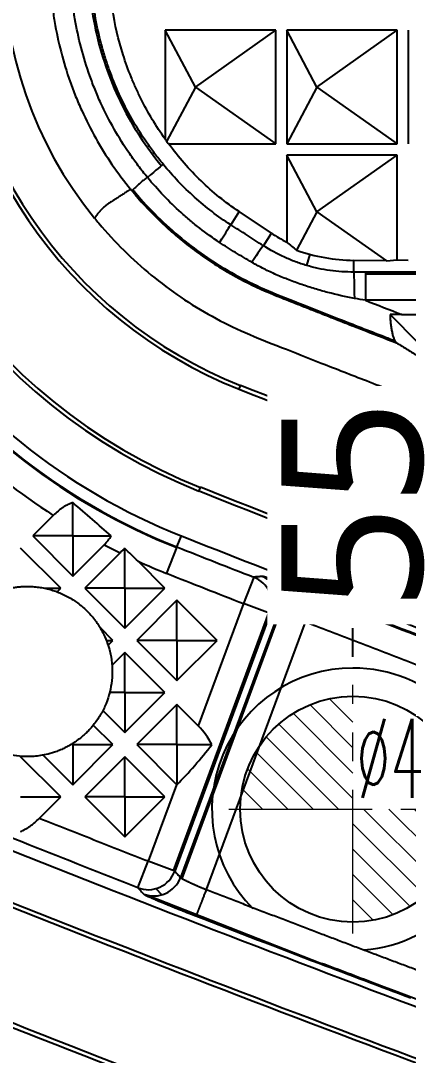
# Model space of a CAD drawing. Header units: millimetres. Extents: x 2519 to 3162, y 2051 to 2506.
# Drawn here: x 2752.52 to 2759.4, y 2260.19 to 2278.51 of the extents above; entities that cross this region are included whole.
import ezdxf
from ezdxf.enums import TextEntityAlignment as Align
from ezdxf.lldxf.tags import DXFTag

# ---------------------------------------------------------------- set-up
doc = ezdxf.new("R2010")
doc.units = ezdxf.units.MM
doc.linetypes.add('CENTER', pattern=[50.8, 31.75, -6.35, 6.35, -6.35])
doc.layers.add('20', color=7, linetype='Continuous', true_color=0xffffff)
doc.layers.add('dim', color=82, linetype='Continuous', lineweight=9)
doc.layers.add('epin', color=13, linetype='Continuous', lineweight=9)
doc.styles.add('Capful-A', font='')
doc.styles.add('TXT05', font='txt.shx', dxfattribs={"width": 0.5, "bigfont": 'gbcbig.shx'})
doc.styles.get('Capful-A').set_extended_font_data('Microsoft YaHei')
tags = doc.linetypes.add('DASHED', pattern=[25.72, 12.86, -12.86]).pattern_tags.tags
tags[6:7] = [DXFTag(74, 4), DXFTag(75, 0), DXFTag(340, '0'), DXFTag(46, 0.0), DXFTag(50, 0.0), DXFTag(44, 0.0), DXFTag(45, 0.0)]
tags[4:5] = [DXFTag(74, 4), DXFTag(75, 0), DXFTag(340, '0'), DXFTag(46, 0.0), DXFTag(50, 0.0), DXFTag(44, 0.0), DXFTag(45, 0.0)]
doc.dimstyles.new('Capful-A-1.0', dxfattribs={"dimtxt": 2.5, "dimasz": 2.5, "dimexe": 1.5, "dimexo": 1, "dimgap": 1.5, "dimtad": 0, "dimdsep": 46, "dimtxsty": 'Capful-A', "dimcen": 0, "dimclrt": 2, "dimazin": 2, "dimtfac": 1, "dimtmove": 0, "dimatfit": 3, "dimfxl": 0, "dimtolj": 1, "dimtzin": 0, "dimarcsym": 0})

# ---------------------------------------------------------------- blocks, each defined once
blk = doc.blocks.new('epin_ejp_4')
at = {"layer": 'epin'}
h = blk.add_hatch(dxfattribs=at)
h.set_pattern_fill('_ANSI31', color=123, scale=0.1, angle=90)
h.set_pattern_definition([(135, (-3800.9753, 4044.38832), (-0.224506403, -0.224506403), [])])
h.paths.add_polyline_path([(0, 2, 0.414214), (-2, 0), (0, 0)])
h.paths.add_polyline_path([(2, 0), (0, 0), (0, -2, 0.414214)])
at = {"layer": 'epin', "color": 1, "linetype": 'CENTER', "ltscale": 0.08}
for p, q in [((0, -2.2), (0, 2.2)), ((-2.2, 0), (2.2, 0))]:
    blk.add_line(p, q, dxfattribs=at)
at = {"layer": 'epin'}
blk.add_circle((0, 0), 2, dxfattribs=at)
at = {"layer": 'epin', "color": 6, "style": 'TXT05', "width": 0.5}
blk.add_text('%%c4', height=1.4, dxfattribs=at).set_placement((0.663, 0.9), align=Align.MIDDLE)
blk = doc.blocks.new('*D159')
at = {"layer": 'Defpoints', "color": 0, "transparency": 16777216}
for p in [(2813.414, 2279.55), (2721.414, 2266.55), (2721.414, 2261.552)]:
    blk.add_point(p, dxfattribs=at)
at = {"layer": 'dim', "color": 0, "lineweight": -2, "transparency": 16777216}
blk.add_line((2721.414, 2266.05), (2721.414, 2261.552), dxfattribs=at)
at = {"layer": 'dim', "color": 2, "transparency": 16777216, "insert": (2721.414, 2259.281), "char_height": 2.5, "attachment_point": 5, "rotation": 90, "style": 'Capful-A', "bg_fill": 3, "box_fill_scale": 1.1, "bg_fill_color": 256, "bg_fill_true_color": 13158600, "bg_fill_transparency": 0}
blk.add_mtext('\\A1;92', dxfattribs=at)
blk = doc.blocks.new('*D160')
at = {"layer": 'Defpoints', "color": 0, "transparency": 16777216}
for p in [(2813.414, 2279.55), (2724.164, 2266.55), (2724.737, 2266.55)]:
    blk.add_point(p, dxfattribs=at)
at = {"layer": 'dim', "color": 0, "lineweight": -2, "transparency": 16777216}
blk.add_line((2724.663, 2266.55), (2724.737, 2266.55), dxfattribs=at)
at = {"layer": 'dim', "color": 2, "transparency": 16777216, "insert": (2730.082, 2266.55), "char_height": 2.5, "attachment_point": 5, "style": 'Capful-A', "bg_fill": 3, "box_fill_scale": 1.1, "bg_fill_color": 256, "bg_fill_true_color": 13158600, "bg_fill_transparency": 0}
blk.add_mtext('\\A1;13({\\fISOCPEUR|b0|i0|c134|p34;%%C}5)', dxfattribs=at)
blk = doc.blocks.new('*D164')
at = {"layer": 'Defpoints', "color": 0, "transparency": 16777216}
for p in [(2813.414, 2279.55), (2757.95, 2245.19), (2757.95, 2244.41)]:
    blk.add_point(p, dxfattribs=at)
at = {"layer": 'dim', "color": 0, "lineweight": -2, "transparency": 16777216}
blk.add_line((2757.95, 2244.69), (2757.95, 2244.41), dxfattribs=at)
at = {"layer": 'dim', "color": 2, "transparency": 16777216, "insert": (2757.95, 2239.845), "char_height": 2.5, "attachment_point": 5, "rotation": 90, "style": 'Capful-A', "bg_fill": 3, "box_fill_scale": 1.1, "bg_fill_color": 256, "bg_fill_true_color": 13158600, "bg_fill_transparency": 0}
blk.add_mtext('\\A1;55.46', dxfattribs=at)
blk = doc.blocks.new('*D190')
at = {"layer": 'Defpoints', "color": 0, "transparency": 16777216}
for p in [(2813.414, 2279.55), (2758.414, 2266.75)]:
    blk.add_point(p, dxfattribs=at)
at = {"layer": 'dim', "color": 0, "lineweight": -2, "transparency": 16777216}
blk.add_line((2758.414, 2267.25), (2758.414, 2267.755), dxfattribs=at)
at = {"layer": 'dim', "color": 2, "transparency": 16777216, "insert": (2758.414, 2269.934), "char_height": 2.5, "attachment_point": 5, "rotation": 90, "style": 'Capful-A', "bg_fill": 3, "box_fill_scale": 1.1, "bg_fill_color": 256, "bg_fill_true_color": 13158600, "bg_fill_transparency": 0}
blk.add_mtext('\\A1;55', dxfattribs=at)
at = {"layer": 'Defpoints', "color": 0, "transparency": 16777216}
blk.add_point((2758.414, 2267.755), dxfattribs=at)

msp = doc.modelspace()

# ---------------------------------------------------------------- linework, layer by layer
at = {"layer": '20', "color": 7, "linetype": 'Continuous'}
for p, q in [((2755.62, 2277.339), (2755.085, 2278.344)), ((2755.085, 2278.344), (2755.085, 2276.417)), ((2757.045, 2278.344), (2755.085, 2278.344)), ((2755.62, 2277.339), (2757.045, 2278.344)), ((2757.045, 2276.334), (2757.045, 2278.344)), ((2757.241, 2278.344), (2757.241, 2276.334)), ((2759.201, 2278.344), (2757.241, 2278.344)), ((2757.776, 2277.339), (2757.241, 2278.344)), ((2757.776, 2277.339), (2759.201, 2278.344)), ((2759.201, 2276.334), (2759.201, 2278.344)), ((2759.397, 2278.344), (2759.397, 2276.334)), ((2755.62, 2277.339), (2755.107, 2276.375)), ((2755.62, 2277.339), (2757.045, 2276.334)), ((2757.776, 2277.339), (2757.241, 2276.334)), ((2757.776, 2277.339), (2759.201, 2276.334)), ((2755.145, 2276.334), (2757.045, 2276.334)), ((2757.241, 2276.334), (2759.201, 2276.334)), ((2757.241, 2276.133), (2757.241, 2274.593)), ((2759.201, 2276.133), (2757.241, 2276.133)), ((2757.776, 2275.128), (2757.241, 2276.133)), ((2757.776, 2275.128), (2759.201, 2276.133)), ((2759.201, 2274.28), (2759.201, 2276.133)), ((2756.396, 2275.133), (2756.247, 2274.9)), ((2756.969, 2274.752), (2756.396, 2275.133)), ((2757.776, 2275.128), (2757.415, 2274.449)), ((2757.776, 2275.128), (2759.008, 2274.259)), ((2756.826, 2274.529), (2756.969, 2274.752)), ((2757.595, 2274.178), (2757.653, 2274.377)), ((2758.432, 2274.062), (2758.432, 2274.269)), ((2759.008, 2274.259), (2758.432, 2274.269)), ((2759.008, 2274.259), (2759.201, 2274.28)), ((2759.201, 2274.28), (2759.397, 2274.276)), ((2758.544, 2274.063), (2758.433, 2274.059)), ((2758.635, 2274.063), (2758.635, 2273.562)), ((2770.12, 2274.063), (2758.635, 2274.063)), ((2770.813, 2274.023), (2758.635, 2274.023)), ((2772.137, 2273.562), (2758.635, 2273.562)), ((2759.573, 2272.808), (2759.072, 2273.309)), ((2759.281, 2273.311), (2761.583, 2273.311)), ((2756.397, 2271.989), (2756.423, 2272.054)), ((2755.685, 2270.185), (2755.71, 2270.25)), ((2753.445, 2269.388), (2753.445, 2269.98)), ((2753.101, 2269.754), (2752.735, 2269.388)), ((2753.445, 2269.388), (2752.735, 2269.388)), ((2752.735, 2269.388), (2753.445, 2268.677)), ((2753.445, 2269.388), (2753.445, 2268.677)), ((2753.445, 2269.388), (2754.128, 2269.388)), ((2755.293, 2269.194), (2755.371, 2269.39)), ((2753.232, 2268.464), (2752.521, 2269.175)), ((2753.445, 2268.677), (2754.001, 2269.233)), ((2754.284, 2269.09), (2753.658, 2268.464)), ((2754.369, 2268.464), (2754.369, 2269.167)), ((2755.293, 2269.194), (2755.109, 2268.727)), ((2755.08, 2268.464), (2754.604, 2268.94)), ((2756.657, 2268.658), (2756.474, 2268.19)), ((2756.816, 2268.671), (2757.74, 2268.31)), ((2754.369, 2268.464), (2753.658, 2268.464)), ((2753.658, 2268.464), (2754.369, 2267.753)), ((2754.369, 2268.464), (2754.369, 2267.753)), ((2754.369, 2267.753), (2755.08, 2268.464)), ((2754.369, 2268.464), (2755.08, 2268.464)), ((2757.047, 2268.472), (2756.899, 2268.458)), ((2755.293, 2268.251), (2754.582, 2267.54)), ((2756.004, 2267.54), (2755.293, 2268.251)), ((2755.293, 2267.54), (2755.293, 2268.251)), ((2756.474, 2268.19), (2755.672, 2266.024)), ((2756.945, 2268.016), (2756.474, 2268.19)), ((2755.231, 2263.46), (2756.921, 2268.025)), ((2756.945, 2268.016), (2755.254, 2263.452)), ((2757.093, 2268.03), (2755.356, 2263.34)), ((2757.119, 2268.027), (2755.377, 2263.324)), ((2757.567, 2267.864), (2755.813, 2263.127)), ((2754.582, 2267.54), (2755.293, 2266.83)), ((2755.293, 2267.54), (2754.582, 2267.54)), ((2755.293, 2267.54), (2756.004, 2267.54)), ((2755.293, 2266.83), (2756.004, 2267.54)), ((2755.293, 2267.54), (2755.293, 2266.83)), ((2754.369, 2267.327), (2754.142, 2267.1)), ((2755.08, 2266.616), (2754.369, 2267.327)), ((2754.369, 2266.616), (2754.369, 2267.327)), ((2754.369, 2266.616), (2754.1, 2266.616)), ((2754.369, 2265.906), (2755.08, 2266.616)), ((2754.369, 2266.616), (2754.369, 2265.906)), ((2754.369, 2266.616), (2755.08, 2266.616)), ((2755.293, 2266.403), (2754.582, 2265.693)), ((2755.672, 2266.024), (2755.293, 2266.403)), ((2755.293, 2265.693), (2755.293, 2266.403)), ((2753.978, 2266.296), (2754.369, 2265.906)), ((2754.156, 2265.693), (2753.81, 2266.038)), ((2753.445, 2264.982), (2754.156, 2265.693)), ((2753.445, 2265.693), (2754.156, 2265.693)), ((2753.445, 2265.693), (2753.445, 2264.982)), ((2755.293, 2265.693), (2754.582, 2265.693)), ((2754.582, 2265.693), (2755.292, 2264.983)), ((2755.293, 2265.693), (2755.911, 2265.693)), ((2755.293, 2265.693), (2755.293, 2264.982)), ((2753.232, 2264.769), (2752.521, 2265.479)), ((2752.921, 2265.507), (2753.445, 2264.982)), ((2754.369, 2265.479), (2753.658, 2264.769)), ((2755.08, 2264.769), (2754.369, 2265.479)), ((2754.369, 2264.769), (2754.369, 2265.479)), ((2755.286, 2264.983), (2754.784, 2263.626)), ((2752.521, 2264.769), (2753.232, 2264.769)), ((2752.85, 2264.387), (2753.232, 2264.769)), ((2754.369, 2264.769), (2753.658, 2264.769)), ((2753.658, 2264.769), (2754.369, 2264.058)), ((2754.369, 2264.769), (2754.369, 2264.058)), ((2754.369, 2264.769), (2755.08, 2264.769)), ((2754.369, 2264.058), (2755.08, 2264.769)), ((2754.601, 2263.158), (2754.784, 2263.626)), ((2755.254, 2263.452), (2754.784, 2263.626)), ((2754.921, 2263.143), (2755.023, 2263.032)), ((2754.769, 2263.026), (2757.858, 2261.819))]:
    msp.add_line(p, q, dxfattribs=at)
at = {"layer": '20', "color": 8, "linetype": 'DASHED', "ltscale": 0.005}
for p, q in [((2752.943, 2268.464), (2753.232, 2268.464)), ((2754.156, 2267.54), (2753.929, 2267.767))]:
    msp.add_line(p, q, dxfattribs=at)
at = {"layer": '20', "color": 8, "linetype": 'DASHED', "ltscale": 0.001}
for p, q in [((2753.167, 2268.399), (2753.232, 2268.464)), ((2753.445, 2265.693), (2753.41, 2265.693))]:
    msp.add_line(p, q, dxfattribs=at)
at = {"layer": '20', "color": 8, "linetype": 'DASHED', "ltscale": 0.002}
for p in [(2754.041, 2267.54), (2754.072, 2267.456)]:
    msp.add_line(p, (2754.156, 2267.54), dxfattribs=at)
at = {"layer": '20', "color": 8, "linetype": 'DASHED'}
msp.add_line((2753.445, 2265.693), (2753.445, 2265.714), dxfattribs=at).dxf.unprotected_set("ltscale", 0)
at = {"layer": '20', "color": 7, "linetype": 'Continuous'}
for radius, start, end in [(11.134, 111.5453, 248.4547), (10.923, 111.5453, 248.4547), (10.069, 111.5453, 248.4547), (9.999, 111.5453, 248.4551), (8.129, 111.5456, 248.4547), (8.059, 111.5453, 248.4547), (7.165, 139.8148, 219.2454), (11.147, 185.0635, 248.4547), (11.637, 216.4208, 237.331), (11.637, 242.4531, 244.0162), (11.637, 245.7551, 248.4547)]:
    msp.add_arc((2759.382, 2279.55), radius, start, end, dxfattribs=at)
at = {"layer": '20', "color": 8, "linetype": 'DASHED', "ltscale": 0.05}
msp.add_arc((2758.414, 2264.55), 2.5, 90, 224.6794, dxfattribs=at)
at = {"layer": '20', "color": 8, "linetype": 'DASHED', "ltscale": 0.06}
msp.add_arc((2758.414, 2264.55), 2.5, 274.4269, 90, dxfattribs=at)
at = {"layer": '20', "color": 7, "linetype": 'Continuous'}
for centre, major_axis, ratio, start_param, end_param in [((2754.662, 2275.652), (-0.387, -0.32), 0.000159, 3.228858, 4.434267), ((2755.977, 2274.479), (-0.271, -0.423), 0.005968, 1.834333, 3.054325), ((2758.486, 2277.038), (-2.744, 0), 0.999802, 0.984797, 1.099663), ((2759.719, 2277.038), (-3.604, 0), 0.934018, 0.812601, 0.877023), ((2756.556, 2274.107), (-0.272, -0.423), 0.028637, 3.228895, 4.423466), ((2758.499, 2277.643), (-0.372, -3.355), 0.983568, 6.062755, 6.375156), ((2758.432, 2273.562), (0.001, -0.502), 0.027124, 1.639536, 3.054294), ((2756.474, 2268.19), (-0.047, 0.5), 0.998312, 4.263892, 5.815632), ((2756.623, 2268.204), (0.048, -0.5), 0.998311, 1.122025, 2.674107), ((2755.576, 2265.765), (-0.354, 0.444), 0.430989, 4.226193, 4.966356), ((2755.491, 2265.535), (-0.859, -1.01), 0.171931, 1.141249, 1.870571), ((2754.784, 2263.626), (0.372, 0.338), 0.998264, 3.602112, 5.18907), ((2754.886, 2263.514), (0.371, 0.338), 0.998264, 3.602182, 5.188796)]:
    msp.add_ellipse(centre, major_axis=major_axis, ratio=ratio, start_param=start_param, end_param=end_param, dxfattribs=at)
for points, knots in [([(2754.533, 2283.645), (2754.415, 2283.506), (2754.304, 2283.362), (2754.145, 2283.137), (2754.094, 2283.061), (2753.994, 2282.906), (2753.946, 2282.828), (2753.807, 2282.589), (2753.636, 2282.265), (2753.424, 2281.761), (2753.312, 2281.414), (2753.239, 2281.149), (2753.217, 2281.059), (2753.186, 2280.925), (2753.176, 2280.88), (2753.157, 2280.789), (2753.148, 2280.744), (2753.107, 2280.518), (2753.081, 2280.336), (2753.046, 2279.97), (2753.037, 2279.786), (2753.034, 2279.417), (2753.04, 2279.232), (2753.062, 2278.957), (2753.072, 2278.865), (2753.094, 2278.681), (2753.107, 2278.59), (2753.153, 2278.318), (2753.23, 2277.959), (2753.337, 2277.607), (2753.414, 2277.39), (2753.43, 2277.346), (2753.462, 2277.26), (2753.513, 2277.132), (2753.567, 2277.005), (2753.68, 2276.756), (2753.763, 2276.593), (2753.942, 2276.276), (2754.038, 2276.121), (2754.244, 2275.819), (2754.354, 2275.672), (2754.471, 2275.53)], [0, 0, 0, 0, 0.0625, 0.0625, 0.09375, 0.09375, 0.125, 0.125, 0.1875, 0.25, 0.3125, 0.3125, 0.34375, 0.34375, 0.359375, 0.359375, 0.375, 0.375, 0.4375, 0.4375, 0.5, 0.5, 0.5625, 0.5625, 0.59375, 0.59375, 0.625, 0.625, 0.6875, 0.75, 0.75, 0.765625, 0.765625, 0.78125, 0.8125, 0.8125, 0.875, 0.875, 0.9375, 0.9375, 1, 1, 1, 1]), ([(2754.769, 2275.74), (2754.713, 2275.808), (2754.659, 2275.876), (2754.554, 2276.015), (2754.504, 2276.085), (2754.356, 2276.299), (2754.265, 2276.446), (2754.094, 2276.746), (2754.016, 2276.899), (2753.907, 2277.135), (2753.856, 2277.255), (2753.808, 2277.376), (2753.777, 2277.458), (2753.761, 2277.499), (2753.688, 2277.705), (2753.637, 2277.871), (2753.549, 2278.208), (2753.512, 2278.378), (2753.469, 2278.635), (2753.456, 2278.722), (2753.44, 2278.852), (2753.435, 2278.895), (2753.426, 2278.982), (2753.422, 2279.025), (2753.404, 2279.242), (2753.398, 2279.415), (2753.4, 2279.76), (2753.409, 2279.933), (2753.441, 2280.276), (2753.464, 2280.448), (2753.503, 2280.662), (2753.511, 2280.705), (2753.529, 2280.79), (2753.538, 2280.833), (2753.567, 2280.961), (2753.588, 2281.045), (2753.657, 2281.297), (2753.763, 2281.626), (2753.896, 2281.944), (2754.044, 2282.257), (2754.124, 2282.41), (2754.256, 2282.636), (2754.302, 2282.711), (2754.396, 2282.858), (2754.444, 2282.93), (2754.594, 2283.142), (2754.7, 2283.279), (2754.812, 2283.411)], [0, 0, 0, 0, 0.03125, 0.03125, 0.0625, 0.0625, 0.125, 0.125, 0.1875, 0.1875, 0.21875, 0.234375, 0.234375, 0.25, 0.25, 0.3125, 0.3125, 0.375, 0.375, 0.40625, 0.40625, 0.421875, 0.421875, 0.4375, 0.4375, 0.5, 0.5, 0.5625, 0.5625, 0.625, 0.625, 0.640625, 0.640625, 0.65625, 0.65625, 0.6875, 0.6875, 0.75, 0.8125, 0.8125, 0.875, 0.875, 0.90625, 0.90625, 0.9375, 0.9375, 1, 1, 1, 1]), ([(2755.058, 2283.203), (2754.786, 2282.881), (2754.553, 2282.533), (2754.255, 2281.959), (2754.163, 2281.753), (2754.007, 2281.337), (2753.941, 2281.126), (2753.834, 2280.695), (2753.794, 2280.477), (2753.738, 2280.033), (2753.723, 2279.808), (2753.719, 2279.142), (2753.768, 2278.702), (2753.972, 2277.827), (2754.123, 2277.409), (2754.512, 2276.634), (2754.748, 2276.272), (2755.018, 2275.946)], [0, 0, 0, 0, 0.160312, 0.160312, 0.245054, 0.245054, 0.329796, 0.329796, 0.414539, 0.414539, 0.499281, 0.499281, 0.668766, 0.668766, 0.838251, 0.838251, 1, 1, 1, 1]), ([(2755.048, 2275.971), (2754.996, 2276.035), (2754.945, 2276.099), (2754.871, 2276.197), (2754.847, 2276.231), (2754.799, 2276.297), (2754.775, 2276.331), (2754.659, 2276.499), (2754.573, 2276.637), (2754.333, 2277.061), (2754.197, 2277.356), (2754.074, 2277.702), (2754.061, 2277.741), (2754.035, 2277.819), (2754.022, 2277.858), (2753.986, 2277.976), (2753.964, 2278.054), (2753.902, 2278.291), (2753.868, 2278.45), (2753.814, 2278.77), (2753.794, 2278.931), (2753.767, 2279.255), (2753.759, 2279.458), (2753.763, 2279.663), (2753.765, 2279.745), (2753.766, 2279.787), (2753.773, 2279.909), (2753.778, 2279.991), (2753.801, 2280.234), (2753.823, 2280.395), (2753.881, 2280.715), (2753.917, 2280.873), (2754.003, 2281.187), (2754.052, 2281.342), (2754.123, 2281.535), (2754.138, 2281.573), (2754.168, 2281.649), (2754.214, 2281.763), (2754.264, 2281.875), (2754.369, 2282.096), (2754.444, 2282.239), (2754.608, 2282.519), (2754.695, 2282.656), (2754.883, 2282.922), (2754.982, 2283.051), (2755.088, 2283.177)], [0, 0, 0, 0, 0.03125, 0.03125, 0.046875, 0.046875, 0.0625, 0.0625, 0.125, 0.125, 0.25, 0.25, 0.265625, 0.265625, 0.28125, 0.28125, 0.3125, 0.3125, 0.375, 0.375, 0.4375, 0.4375, 0.5, 0.515625, 0.515625, 0.53125, 0.53125, 0.5625, 0.5625, 0.625, 0.625, 0.6875, 0.6875, 0.75, 0.75, 0.765625, 0.765625, 0.78125, 0.8125, 0.8125, 0.875, 0.875, 0.9375, 0.9375, 1, 1, 1, 1]), ([(2755.085, 2276.417), (2755.004, 2276.531), (2754.851, 2276.765), (2754.716, 2277.009), (2754.638, 2277.166), (2754.623, 2277.197), (2754.593, 2277.261), (2754.578, 2277.293), (2754.535, 2277.388), (2754.507, 2277.453), (2754.428, 2277.647), (2754.381, 2277.777), (2754.255, 2278.174), (2754.191, 2278.445), (2754.137, 2278.791), (2754.128, 2278.86), (2754.116, 2278.965), (2754.112, 2279), (2754.105, 2279.07), (2754.102, 2279.105), (2754.089, 2279.28), (2754.084, 2279.42), (2754.084, 2279.699), (2754.095, 2279.976), (2754.128, 2280.253), (2754.161, 2280.46), (2754.179, 2280.563), (2754.2, 2280.666), (2754.215, 2280.735), (2754.223, 2280.769), (2754.264, 2280.94), (2754.301, 2281.075), (2754.429, 2281.471), (2754.534, 2281.726), (2754.719, 2282.095), (2754.785, 2282.216), (2754.928, 2282.453), (2755.004, 2282.569), (2755.085, 2282.683)], [0, 0, 0, 0, 0.0625, 0.125, 0.125, 0.140625, 0.140625, 0.15625, 0.15625, 0.1875, 0.1875, 0.25, 0.25, 0.375, 0.375, 0.40625, 0.40625, 0.421875, 0.421875, 0.4375, 0.4375, 0.5, 0.5, 0.5625, 0.625, 0.625, 0.65625, 0.671875, 0.671875, 0.6875, 0.6875, 0.75, 0.75, 0.875, 0.875, 0.9375, 0.9375, 1, 1, 1, 1]), ([(2756.396, 2275.133), (2756.274, 2275.214), (2756.157, 2275.3), (2755.932, 2275.482), (2755.824, 2275.578), (2755.616, 2275.778), (2755.516, 2275.883), (2755.324, 2276.102), (2755.233, 2276.216), (2755.145, 2276.334)], [0, 0, 0, 0, 0.25, 0.25, 0.5, 0.5, 0.75, 0.75, 1, 1, 1, 1]), ([(2756.247, 2274.9), (2756.133, 2274.973), (2756.022, 2275.051), (2755.809, 2275.214), (2755.706, 2275.3), (2755.507, 2275.479), (2755.41, 2275.572), (2755.224, 2275.766), (2755.135, 2275.867), (2755.048, 2275.971)], [0, 0, 0, 0, 0.25, 0.25, 0.5, 0.5, 0.75, 0.75, 1, 1, 1, 1]), ([(2754.769, 2275.74), (2754.749, 2275.726), (2754.729, 2275.711), (2754.7, 2275.69), (2754.691, 2275.683), (2754.679, 2275.674), (2754.676, 2275.672), (2754.672, 2275.669), (2754.67, 2275.668), (2754.67, 2275.668), (2754.669, 2275.667), (2754.664, 2275.662), (2754.644, 2275.643), (2754.625, 2275.625), (2754.605, 2275.606), (2754.598, 2275.599), (2754.585, 2275.587), (2754.579, 2275.582), (2754.561, 2275.565), (2754.55, 2275.555), (2754.532, 2275.538), (2754.524, 2275.53), (2754.514, 2275.52), (2754.511, 2275.518), (2754.506, 2275.512), (2754.503, 2275.51), (2754.498, 2275.504), (2754.496, 2275.502), (2754.495, 2275.5)], [0, 0, 0, 0, 0.125, 0.125, 0.1875, 0.1875, 0.203125, 0.210938, 0.210938, 0.214844, 0.214844, 0.21875, 0.25, 0.375, 0.375, 0.4375, 0.4375, 0.5, 0.5, 0.625, 0.625, 0.75, 0.75, 0.8125, 0.8125, 0.875, 0.875, 1, 1, 1, 1]), ([(2756.05, 2274.587), (2755.929, 2274.667), (2755.812, 2274.75), (2755.641, 2274.883), (2755.585, 2274.928), (2755.474, 2275.021), (2755.419, 2275.068), (2755.259, 2275.213), (2755.156, 2275.313), (2754.957, 2275.521), (2754.861, 2275.629), (2754.769, 2275.74)], [0, 0, 0, 0, 0.25, 0.25, 0.375, 0.375, 0.5, 0.5, 0.75, 0.75, 1, 1, 1, 1]), ([(2754.471, 2275.53), (2754.458, 2275.521), (2754.429, 2275.503), (2754.381, 2275.471), (2754.337, 2275.441), (2754.299, 2275.416), (2754.271, 2275.398), (2754.242, 2275.38), (2754.205, 2275.356), (2754.166, 2275.332), (2754.121, 2275.304), (2754.08, 2275.276), (2754.037, 2275.245), (2753.999, 2275.213), (2753.972, 2275.188), (2753.954, 2275.17), (2753.943, 2275.159), (2753.933, 2275.148), (2753.923, 2275.136), (2753.913, 2275.124), (2753.902, 2275.112), (2753.892, 2275.099), (2753.882, 2275.087), (2753.872, 2275.073), (2753.862, 2275.06), (2753.853, 2275.046), (2753.843, 2275.032), (2753.837, 2275.022), (2753.833, 2275.017)], [0, 0, 0, 0, 0.055607, 0.125003, 0.210382, 0.250005, 0.291214, 0.332882, 0.375008, 0.450805, 0.500012, 0.568082, 0.632437, 0.693079, 0.750007, 0.768131, 0.786439, 0.804931, 0.823608, 0.842469, 0.861515, 0.880745, 0.900159, 0.919758, 0.939542, 0.95951, 0.979663, 1, 1, 1, 1]), ([(2754.495, 2275.5), (2754.639, 2275.327), (2754.868, 2275.078), (2755.118, 2274.847), (2755.289, 2274.697), (2755.377, 2274.624), (2755.557, 2274.483), (2755.65, 2274.414), (2755.769, 2274.33), (2755.793, 2274.314), (2755.841, 2274.281), (2755.913, 2274.233), (2755.986, 2274.186), (2756.232, 2274.035), (2756.433, 2273.925), (2756.691, 2273.802), (2756.743, 2273.778), (2756.848, 2273.732), (2756.9, 2273.709), (2757.058, 2273.643), (2757.165, 2273.6), (2757.324, 2273.537), (2757.378, 2273.516), (2757.484, 2273.475), (2757.537, 2273.454), (2757.697, 2273.391), (2757.804, 2273.349), (2758.017, 2273.265), (2758.123, 2273.223), (2758.336, 2273.14), (2758.443, 2273.098), (2758.763, 2272.974), (2758.976, 2272.891), (2759.19, 2272.808)], [0, 0, 0, 0, 0.125, 0.1875, 0.1875, 0.25, 0.25, 0.3125, 0.3125, 0.328125, 0.328125, 0.34375, 0.375, 0.375, 0.5, 0.5, 0.53125, 0.53125, 0.5625, 0.5625, 0.625, 0.625, 0.65625, 0.65625, 0.6875, 0.6875, 0.75, 0.75, 0.8125, 0.8125, 0.875, 0.875, 1, 1, 1, 1]), ([(2754.512, 2275.519), (2754.525, 2275.503), (2754.662, 2275.34), (2754.938, 2275.042), (2755.368, 2274.654), (2755.828, 2274.309), (2756.319, 2274.009), (2756.842, 2273.752), (2757.467, 2273.509), (2758.193, 2273.222), (2758.758, 2273.002), (2759.09, 2272.873), (2759.157, 2272.848)], [0, 0, 0, 0, 0.011999, 0.123238, 0.234859, 0.346487, 0.457554, 0.569358, 0.687309, 0.81699, 0.963524, 1, 1, 1, 1]), ([(2753.833, 2275.017), (2753.834, 2275.016), (2753.859, 2274.986), (2754.023, 2274.789), (2754.345, 2274.441), (2754.831, 2274.003), (2755.354, 2273.61), (2755.913, 2273.269), (2756.512, 2272.976), (2757.167, 2272.721), (2757.883, 2272.439), (2758.688, 2272.125), (2759.597, 2271.773), (2760.616, 2271.381), (2761.748, 2270.95), (2762.989, 2270.483), (2764.337, 2269.983), (2765.793, 2269.45), (2767.367, 2268.885), (2769.071, 2268.286), (2770.921, 2267.651), (2772.929, 2266.982), (2775.112, 2266.278), (2777.486, 2265.544), (2780.069, 2264.788), (2782.884, 2264.013), (2785.951, 2263.221), (2789.294, 2262.413), (2792.936, 2261.592), (2796.9, 2260.761), (2799.658, 2260.227), (2801.095, 2259.961), (2801.095, 2259.961)], [0, 0, 0, 0, 0.000101, 0.002352, 0.015411, 0.028516, 0.041621, 0.054661, 0.067787, 0.081635, 0.096859, 0.114063, 0.133555, 0.155414, 0.179699, 0.206323, 0.235115, 0.266087, 0.29949, 0.33559, 0.374654, 0.416962, 0.462803, 0.512466, 0.566253, 0.624569, 0.687866, 0.756592, 0.831214, 0.912192, 0.999974, 1, 1, 1, 1]), ([(2756.826, 2274.529), (2756.73, 2274.591), (2756.633, 2274.653), (2756.44, 2274.777), (2756.344, 2274.839), (2756.247, 2274.9)], [0, 0, 0, 0, 0.5, 0.5, 1, 1, 1, 1]), ([(2756.622, 2274.235), (2756.525, 2274.291), (2756.429, 2274.349), (2756.238, 2274.466), (2756.144, 2274.526), (2756.05, 2274.587)], [0, 0, 0, 0, 0.5, 0.5, 1, 1, 1, 1]), ([(2758.432, 2274.062), (2758.361, 2274.062), (2758.29, 2274.065), (2758.149, 2274.074), (2758.009, 2274.088), (2757.87, 2274.112), (2757.766, 2274.134), (2757.732, 2274.142), (2757.663, 2274.159), (2757.629, 2274.169), (2757.526, 2274.198), (2757.459, 2274.221), (2757.327, 2274.27), (2757.262, 2274.297), (2757.07, 2274.384), (2756.946, 2274.452), (2756.826, 2274.529)], [0, 0, 0, 0, 0.125, 0.125, 0.25, 0.375, 0.375, 0.4375, 0.4375, 0.5, 0.5, 0.625, 0.625, 0.75, 0.75, 1, 1, 1, 1]), ([(2758.445, 2273.596), (2758.286, 2273.625), (2758.128, 2273.66), (2757.893, 2273.722), (2757.815, 2273.743), (2757.661, 2273.79), (2757.583, 2273.815), (2757.43, 2273.867), (2757.354, 2273.895), (2757.203, 2273.953), (2757.128, 2273.983), (2756.981, 2274.048), (2756.908, 2274.083), (2756.764, 2274.156), (2756.692, 2274.194), (2756.622, 2274.235)], [0, 0, 0, 0, 0.25, 0.25, 0.375, 0.375, 0.5, 0.5, 0.625, 0.625, 0.75, 0.75, 0.875, 0.875, 1, 1, 1, 1]), ([(2759.072, 2273.309), (2759.073, 2273.278), (2759.075, 2273.248), (2759.078, 2273.204), (2759.079, 2273.189), (2759.082, 2273.16), (2759.084, 2273.146), (2759.089, 2273.104), (2759.097, 2273.05), (2759.106, 2273.002), (2759.116, 2272.957), (2759.122, 2272.936), (2759.134, 2272.899), (2759.14, 2272.882), (2759.154, 2272.852), (2759.161, 2272.84), (2759.175, 2272.82), (2759.182, 2272.813), (2759.19, 2272.808)], [0, 0, 0, 0, 0.125, 0.125, 0.1875, 0.1875, 0.25, 0.25, 0.375, 0.5, 0.5, 0.625, 0.625, 0.75, 0.75, 0.875, 0.875, 1, 1, 1, 1]), ([(2776.78, 2264.832), (2774.595, 2265.497), (2770.14, 2266.94), (2763.357, 2269.364), (2758.764, 2271.13), (2756.423, 2272.054)], [0, 0, 0, 0, 0.318559, 0.651879, 1, 1, 1, 1]), ([(2756.397, 2271.989), (2758.738, 2271.064), (2763.333, 2269.298), (2770.118, 2266.873), (2774.574, 2265.43), (2776.76, 2264.764)], [0, 0, 0, 0, 0.348121, 0.681441, 1, 1, 1, 1]), ([(2755.685, 2270.185), (2758.037, 2269.256), (2762.656, 2267.48), (2769.49, 2265.038), (2773.987, 2263.581), (2776.195, 2262.909)], [0, 0, 0, 0, 0.348121, 0.681441, 1, 1, 1, 1]), ([(2776.216, 2262.976), (2774.008, 2263.648), (2769.512, 2265.104), (2762.681, 2267.546), (2758.062, 2269.321), (2755.71, 2270.25)], [0, 0, 0, 0, 0.31856, 0.651881, 1, 1, 1, 1]), ([(2753.445, 2269.98), (2753.432, 2269.975), (2753.418, 2269.97), (2753.39, 2269.958), (2753.375, 2269.951), (2753.332, 2269.93), (2753.303, 2269.913), (2753.259, 2269.884), (2753.244, 2269.874), (2753.214, 2269.853), (2753.2, 2269.842), (2753.156, 2269.807), (2753.128, 2269.782), (2753.101, 2269.754)], [0, 0, 0, 0, 0.125, 0.125, 0.25, 0.25, 0.5, 0.5, 0.625, 0.625, 0.75, 0.75, 1, 1, 1, 1]), ([(2755.371, 2269.39), (2757.726, 2268.46), (2762.354, 2266.681), (2769.209, 2264.231), (2773.726, 2262.767), (2775.947, 2262.091)], [0, 0, 0, 0, 0.347811, 0.681135, 1, 1, 1, 1]), ([(2757.749, 2268.333), (2757.739, 2268.336), (2757.72, 2268.344), (2757.691, 2268.355), (2757.663, 2268.366), (2757.636, 2268.376), (2757.609, 2268.386), (2757.582, 2268.397), (2757.556, 2268.406), (2757.531, 2268.416), (2757.506, 2268.425), (2757.482, 2268.435), (2757.459, 2268.443), (2757.436, 2268.452), (2757.414, 2268.461), (2757.392, 2268.469), (2757.371, 2268.477), (2757.351, 2268.484), (2757.331, 2268.492), (2757.312, 2268.499), (2757.293, 2268.506), (2757.275, 2268.512), (2757.258, 2268.519), (2757.241, 2268.525), (2757.225, 2268.531), (2757.209, 2268.537), (2757.194, 2268.542), (2757.154, 2268.557), (2757.095, 2268.578), (2757.026, 2268.603), (2756.973, 2268.622), (2756.932, 2268.636), (2756.903, 2268.645), (2756.873, 2268.655), (2756.848, 2268.663), (2756.833, 2268.667), (2756.826, 2268.669), (2756.823, 2268.67), (2756.82, 2268.67), (2756.818, 2268.671), (2756.815, 2268.671), (2756.813, 2268.672), (2756.811, 2268.672), (2756.809, 2268.672), (2756.808, 2268.672), (2756.807, 2268.672), (2756.806, 2268.672), (2756.806, 2268.672)], [0, 0, 0, 0, 0.020389, 0.040464, 0.060223, 0.079669, 0.0988, 0.117617, 0.136121, 0.154312, 0.172191, 0.189758, 0.207014, 0.223959, 0.240592, 0.256913, 0.272923, 0.28862, 0.304004, 0.319076, 0.333835, 0.348281, 0.362414, 0.376234, 0.389741, 0.402934, 0.415815, 0.428384, 0.508163, 0.578918, 0.640619, 0.693253, 0.736818, 0.771324, 0.84398, 0.88399, 0.894542, 0.905092, 0.915641, 0.92619, 0.936737, 0.947283, 0.957828, 0.968372, 0.978916, 0.989458, 1, 1, 1, 1]), ([(2752.242, 2268.442), (2752.254, 2268.445), (2752.28, 2268.452), (2752.318, 2268.461), (2752.356, 2268.468), (2752.392, 2268.475), (2752.428, 2268.48), (2752.463, 2268.485), (2752.497, 2268.488), (2752.53, 2268.491), (2752.562, 2268.493), (2752.593, 2268.494), (2752.624, 2268.495), (2752.68, 2268.495), (2752.761, 2268.491), (2752.867, 2268.479), (2752.969, 2268.46), (2753.103, 2268.425), (2753.267, 2268.363), (2753.42, 2268.28), (2753.533, 2268.202), (2753.614, 2268.139), (2753.693, 2268.067), (2753.756, 2268.001), (2753.804, 2267.944), (2753.841, 2267.898), (2753.88, 2267.844), (2753.92, 2267.783), (2753.96, 2267.715), (2754.012, 2267.614), (2754.062, 2267.491), (2754.102, 2267.359), (2754.133, 2267.209), (2754.15, 2267.036), (2754.142, 2266.826), (2754.106, 2266.621), (2754.041, 2266.421), (2753.949, 2266.231), (2753.855, 2266.093), (2753.777, 2265.998), (2753.722, 2265.938), (2753.663, 2265.88), (2753.597, 2265.823), (2753.539, 2265.778), (2753.488, 2265.742), (2753.444, 2265.712), (2753.389, 2265.679), (2753.324, 2265.644), (2753.247, 2265.607), (2753.141, 2265.564), (2753.015, 2265.525), (2752.879, 2265.498), (2752.776, 2265.485), (2752.698, 2265.481), (2752.596, 2265.479), (2752.453, 2265.488), (2752.273, 2265.521), (2752.103, 2265.575), (2751.965, 2265.637), (2751.855, 2265.698), (2751.768, 2265.755), (2751.683, 2265.82), (2751.626, 2265.87), (2751.592, 2265.902), (2751.582, 2265.913), (2751.571, 2265.923), (2751.56, 2265.934), (2751.549, 2265.946), (2751.538, 2265.957), (2751.528, 2265.969), (2751.517, 2265.981), (2751.506, 2265.993), (2751.495, 2266.006), (2751.484, 2266.019), (2751.473, 2266.032), (2751.462, 2266.046), (2751.451, 2266.06), (2751.44, 2266.074), (2751.429, 2266.089), (2751.418, 2266.103), (2751.407, 2266.119), (2751.396, 2266.134), (2751.385, 2266.15), (2751.375, 2266.166), (2751.364, 2266.183), (2751.353, 2266.2), (2751.347, 2266.211), (2751.343, 2266.217)], [0, 0, 0, 0, 0.006036, 0.01192, 0.017653, 0.023234, 0.028664, 0.033944, 0.039072, 0.044049, 0.048875, 0.05355, 0.058075, 0.062449, 0.078742, 0.094588, 0.109994, 0.124969, 0.156063, 0.187487, 0.202157, 0.217473, 0.233443, 0.250072, 0.25804, 0.266992, 0.27693, 0.287853, 0.299761, 0.312654, 0.338913, 0.359725, 0.375087, 0.407751, 0.437456, 0.469089, 0.499947, 0.530777, 0.5625, 0.574005, 0.586015, 0.598531, 0.611557, 0.625093, 0.631543, 0.639579, 0.649201, 0.66041, 0.673206, 0.687588, 0.711949, 0.732741, 0.749965, 0.75899, 0.767726, 0.795639, 0.822763, 0.849141, 0.874821, 0.889819, 0.905242, 0.921099, 0.937397, 0.939585, 0.941808, 0.944069, 0.946366, 0.948699, 0.951069, 0.953476, 0.955919, 0.958399, 0.960915, 0.963469, 0.966059, 0.968685, 0.971348, 0.974048, 0.976785, 0.979558, 0.982368, 0.985215, 0.988098, 0.991019, 0.993976, 0.996969, 1, 1, 1, 1]), ([(2757.567, 2267.864), (2757.579, 2267.896), (2757.592, 2267.928), (2757.616, 2267.99), (2757.627, 2268.02), (2757.649, 2268.076), (2757.659, 2268.102), (2757.678, 2268.15), (2757.686, 2268.172), (2757.698, 2268.201), (2757.701, 2268.21), (2757.708, 2268.229), (2757.712, 2268.237), (2757.721, 2268.263), (2757.727, 2268.278), (2757.737, 2268.303), (2757.741, 2268.313), (2757.747, 2268.328), (2757.748, 2268.332), (2757.749, 2268.333)], [0, 0, 0, 0, 0.125, 0.125, 0.25, 0.25, 0.375, 0.375, 0.5, 0.5, 0.5625, 0.5625, 0.625, 0.625, 0.75, 0.75, 0.875, 0.875, 1, 1, 1, 1]), ([(2757.567, 2267.864), (2757.564, 2267.865), (2757.557, 2267.868), (2757.546, 2267.873), (2757.536, 2267.877), (2757.525, 2267.881), (2757.515, 2267.885), (2757.504, 2267.889), (2757.494, 2267.893), (2757.484, 2267.897), (2757.473, 2267.901), (2757.463, 2267.905), (2757.453, 2267.909), (2757.442, 2267.913), (2757.432, 2267.917), (2757.422, 2267.921), (2757.412, 2267.925), (2757.402, 2267.929), (2757.392, 2267.933), (2757.382, 2267.937), (2757.372, 2267.94), (2757.363, 2267.944), (2757.353, 2267.947), (2757.344, 2267.951), (2757.334, 2267.954), (2757.325, 2267.958), (2757.316, 2267.961), (2757.307, 2267.965), (2757.298, 2267.968), (2757.289, 2267.971), (2757.28, 2267.974), (2757.272, 2267.977), (2757.264, 2267.98), (2757.255, 2267.983), (2757.247, 2267.986), (2757.239, 2267.989), (2757.232, 2267.992), (2757.224, 2267.994), (2757.217, 2267.997), (2757.209, 2267.999), (2757.202, 2268.002), (2757.196, 2268.004), (2757.189, 2268.006), (2757.182, 2268.008), (2757.176, 2268.01), (2757.17, 2268.012), (2757.164, 2268.014), (2757.158, 2268.016), (2757.153, 2268.017), (2757.148, 2268.019), (2757.143, 2268.021), (2757.138, 2268.022), (2757.133, 2268.023), (2757.129, 2268.024), (2757.125, 2268.026), (2757.121, 2268.026), (2757.117, 2268.027), (2757.114, 2268.028), (2757.111, 2268.029), (2757.108, 2268.029), (2757.105, 2268.03), (2757.103, 2268.03), (2757.101, 2268.03), (2757.099, 2268.031), (2757.097, 2268.031), (2757.096, 2268.031), (2757.094, 2268.03), (2757.094, 2268.03), (2757.093, 2268.03)], [0, 0, 0, 0, 0.014756, 0.029524, 0.044304, 0.059095, 0.073898, 0.088713, 0.10354, 0.118378, 0.133229, 0.148091, 0.162965, 0.177851, 0.192749, 0.207659, 0.22258, 0.237514, 0.25246, 0.267418, 0.282388, 0.29737, 0.312364, 0.32737, 0.342389, 0.357419, 0.372462, 0.387517, 0.402585, 0.417664, 0.432756, 0.44786, 0.462977, 0.478106, 0.493247, 0.508401, 0.523567, 0.538745, 0.553936, 0.56914, 0.584356, 0.599584, 0.614826, 0.630079, 0.645346, 0.660625, 0.675916, 0.691221, 0.706538, 0.721867, 0.73721, 0.752565, 0.767933, 0.783314, 0.798707, 0.814114, 0.829533, 0.844965, 0.86041, 0.875868, 0.891339, 0.906823, 0.92232, 0.93783, 0.953353, 0.968889, 0.984438, 1, 1, 1, 1]), ([(2774.115, 2256.071), (2771.588, 2256.839), (2766.439, 2258.518), (2758.613, 2261.354), (2753.322, 2263.423), (2750.624, 2264.507)], [0, 0, 0, 0, 0.317312, 0.650638, 1, 1, 1, 1]), ([(2752.521, 2264.152), (2752.535, 2264.158), (2752.549, 2264.165), (2752.576, 2264.18), (2752.59, 2264.187), (2752.632, 2264.212), (2752.66, 2264.23), (2752.702, 2264.26), (2752.716, 2264.27), (2752.744, 2264.292), (2752.757, 2264.303), (2752.798, 2264.337), (2752.824, 2264.361), (2752.85, 2264.387)], [0, 0, 0, 0, 0.125, 0.125, 0.25, 0.25, 0.5, 0.5, 0.625, 0.625, 0.75, 0.75, 1, 1, 1, 1]), ([(2750.279, 2263.65), (2752.985, 2262.562), (2758.292, 2260.487), (2766.142, 2257.643), (2771.31, 2255.958), (2773.845, 2255.186)], [0, 0, 0, 0, 0.349699, 0.683019, 1, 1, 1, 1]), ([(2773.866, 2255.253), (2771.331, 2256.025), (2766.165, 2257.709), (2758.316, 2260.553), (2753.011, 2262.628), (2750.305, 2263.715)], [0, 0, 0, 0, 0.316981, 0.650301, 1, 1, 1, 1]), ([(2755.356, 2263.34), (2755.356, 2263.34), (2755.357, 2263.339), (2755.357, 2263.338), (2755.358, 2263.337), (2755.359, 2263.336), (2755.361, 2263.335), (2755.362, 2263.334), (2755.364, 2263.332), (2755.366, 2263.331), (2755.368, 2263.33), (2755.37, 2263.328), (2755.373, 2263.326), (2755.376, 2263.325), (2755.379, 2263.323), (2755.382, 2263.321), (2755.386, 2263.319), (2755.389, 2263.317), (2755.393, 2263.315), (2755.397, 2263.313), (2755.401, 2263.31), (2755.406, 2263.308), (2755.41, 2263.306), (2755.415, 2263.303), (2755.42, 2263.301), (2755.426, 2263.298), (2755.431, 2263.295), (2755.437, 2263.292), (2755.442, 2263.289), (2755.448, 2263.287), (2755.454, 2263.284), (2755.461, 2263.28), (2755.467, 2263.277), (2755.474, 2263.274), (2755.48, 2263.271), (2755.487, 2263.268), (2755.497, 2263.263), (2755.508, 2263.258), (2755.522, 2263.251), (2755.537, 2263.244), (2755.553, 2263.237), (2755.569, 2263.23), (2755.585, 2263.223), (2755.602, 2263.215), (2755.62, 2263.208), (2755.638, 2263.2), (2755.656, 2263.192), (2755.674, 2263.184), (2755.693, 2263.176), (2755.713, 2263.168), (2755.732, 2263.16), (2755.752, 2263.152), (2755.772, 2263.144), (2755.792, 2263.135), (2755.806, 2263.13), (2755.813, 2263.127)], [0, 0, 0, 0, 0.014287, 0.028575, 0.042863, 0.057151, 0.07144, 0.085729, 0.100018, 0.114307, 0.128597, 0.142887, 0.157177, 0.171468, 0.185759, 0.20005, 0.214341, 0.228633, 0.242925, 0.257217, 0.27151, 0.285802, 0.300096, 0.314389, 0.328683, 0.342977, 0.357271, 0.371566, 0.385861, 0.400156, 0.414452, 0.428748, 0.443044, 0.457341, 0.471638, 0.485935, 0.500232, 0.527086, 0.554046, 0.581113, 0.608286, 0.635567, 0.662954, 0.690449, 0.718051, 0.74576, 0.773578, 0.801502, 0.829535, 0.857675, 0.885924, 0.91428, 0.942745, 0.971318, 1, 1, 1, 1]), ([(2754.703, 2263.046), (2754.703, 2263.046), (2754.704, 2263.045), (2754.707, 2263.043), (2754.713, 2263.039), (2754.722, 2263.034), (2754.73, 2263.03), (2754.739, 2263.025), (2754.752, 2263.019), (2754.77, 2263.011), (2754.791, 2263.001), (2754.818, 2262.989), (2754.851, 2262.974), (2754.892, 2262.957), (2754.937, 2262.937), (2754.97, 2262.924), (2754.987, 2262.916)], [0, 0, 0, 0, 0.025969, 0.077038, 0.153219, 0.224669, 0.274337, 0.302211, 0.376276, 0.450312, 0.524333, 0.59836, 0.698748, 0.799161, 0.899583, 1, 1, 1, 1]), ([(2754.987, 2262.916), (2754.992, 2262.914), (2755.002, 2262.91), (2755.017, 2262.904), (2755.033, 2262.897), (2755.048, 2262.891), (2755.064, 2262.885), (2755.08, 2262.878), (2755.096, 2262.872), (2755.112, 2262.865), (2755.128, 2262.858), (2755.144, 2262.852), (2755.161, 2262.845), (2755.177, 2262.838), (2755.194, 2262.832), (2755.21, 2262.825), (2755.227, 2262.818), (2755.244, 2262.811), (2755.26, 2262.805), (2755.277, 2262.798), (2755.294, 2262.791), (2755.311, 2262.785), (2755.327, 2262.778), (2755.344, 2262.771), (2755.361, 2262.765), (2755.377, 2262.758), (2755.394, 2262.752), (2755.41, 2262.745), (2755.427, 2262.739), (2755.443, 2262.732), (2755.459, 2262.726), (2755.475, 2262.719), (2755.491, 2262.713), (2755.507, 2262.707), (2755.523, 2262.701), (2755.539, 2262.694), (2755.555, 2262.688), (2755.57, 2262.682), (2755.586, 2262.676), (2755.601, 2262.67), (2755.616, 2262.664), (2755.626, 2262.661), (2755.631, 2262.659)], [0, 0, 0, 0, 0.028938, 0.057672, 0.086205, 0.114537, 0.142667, 0.170598, 0.198328, 0.225857, 0.253186, 0.280314, 0.307241, 0.333966, 0.360489, 0.38681, 0.412929, 0.438844, 0.464556, 0.490065, 0.51537, 0.540472, 0.56537, 0.590065, 0.614556, 0.638844, 0.662929, 0.686812, 0.710493, 0.733972, 0.75725, 0.780325, 0.8032, 0.825873, 0.848344, 0.870614, 0.892683, 0.91455, 0.936215, 0.957678, 0.97894, 1, 1, 1, 1]), ([(2755.631, 2262.659), (2756.359, 2262.377), (2757.628, 2261.89), (2758.9, 2261.411), (2759.442, 2261.208)], [0, 0, 0, 0, 0.574199, 1, 1, 1, 1]), ([(2749.541, 2261.814), (2752.272, 2260.716), (2757.626, 2258.624), (2765.531, 2255.761), (2770.724, 2254.068), (2773.27, 2253.294)], [0, 0, 0, 0, 0.349797, 0.683106, 1, 1, 1, 1]), ([(2773.29, 2253.361), (2770.746, 2254.135), (2765.554, 2255.828), (2757.651, 2258.69), (2752.298, 2260.782), (2749.567, 2261.879)], [0, 0, 0, 0, 0.316896, 0.650207, 1, 1, 1, 1]), ([(2761.571, 2260.434), (2760.645, 2260.773), (2759.406, 2261.233), (2758.171, 2261.7), (2757.858, 2261.819)], [0, 0, 0, 0, 0.746593, 1, 1, 1, 1]), ([(2748.421, 2261.344), (2748.689, 2261.236), (2751.759, 2259.999), (2757.509, 2257.755), (2765.439, 2254.889), (2771.106, 2253.047), (2774.157, 2252.134), (2774.721, 2251.968)], [0, 0, 0, 0, 0.028678, 0.32957, 0.630463, 0.931355, 1, 1, 1, 1])]:
    msp.add_open_spline(points, degree=3, knots=knots, dxfattribs=at)
for points, degree in [([(2755.085, 2276.417), (2755.089, 2276.41), (2755.096, 2276.396), (2755.103, 2276.382), (2755.107, 2276.375)], 3), ([(2755.107, 2276.375), (2755.113, 2276.368), (2755.126, 2276.354), (2755.139, 2276.341), (2755.145, 2276.334)], 3), ([(2754.495, 2275.5), (2754.487, 2275.51), (2754.479, 2275.52), (2754.471, 2275.53)], 3), ([(2758.635, 2274.063), (2758.567, 2274.063), (2758.5, 2274.063), (2758.432, 2274.062)], 3), ([(2758.635, 2273.562), (2758.572, 2273.574), (2758.509, 2273.585), (2758.445, 2273.596)], 3), ([(2758.635, 2273.562), (2758.85, 2273.478), (2759.065, 2273.394), (2759.281, 2273.311)], 3), ([(2759.281, 2273.311), (2759.211, 2273.311), (2759.142, 2273.31), (2759.072, 2273.309)], 3), ([(2759.19, 2272.808), (2759.253, 2272.769), (2759.381, 2272.691), (2759.509, 2272.612), (2759.573, 2272.573)], 3), ([(2754.128, 2269.388), (2754.019, 2269.485), (2753.797, 2269.68), (2753.564, 2269.879), (2753.445, 2269.98)], 3), ([(2754.001, 2269.233), (2754.026, 2269.258), (2754.073, 2269.31), (2754.111, 2269.362), (2754.128, 2269.388)], 3), ([(2754.369, 2269.167), (2754.355, 2269.155), (2754.327, 2269.131), (2754.298, 2269.104), (2754.284, 2269.09)], 3), ([(2754.604, 2268.94), (2754.566, 2268.978), (2754.488, 2269.054), (2754.409, 2269.129), (2754.369, 2269.167)], 3), ([(2755.293, 2269.194), (2755.522, 2269.104), (2755.978, 2268.924), (2756.431, 2268.747), (2756.657, 2268.658)], 3), ([(2755.109, 2268.727), (2755.338, 2268.636), (2755.794, 2268.457), (2756.248, 2268.279), (2756.474, 2268.19)], 3), ([(2756.806, 2268.672), (2756.781, 2268.67), (2756.731, 2268.665), (2756.682, 2268.661), (2756.657, 2268.658)], 3), ([(2757.744, 2268.321), (2759.008, 2267.831), (2760.274, 2267.349), (2761.544, 2266.874)], 3), ([(2761.548, 2266.886), (2760.279, 2267.36), (2759.012, 2267.843), (2757.748, 2268.333)], 3), ([(2757.093, 2268.03), (2757.069, 2268.028), (2757.019, 2268.023), (2756.97, 2268.018), (2756.945, 2268.016)], 3), ([(2761.372, 2266.415), (2759.513, 2267.111), (2757.567, 2267.864)], 2), ([(2754.601, 2263.158), (2753.96, 2263.409), (2752.668, 2263.917), (2751.36, 2264.439), (2750.702, 2264.703)], 3), ([(2754.784, 2263.626), (2754.464, 2263.751), (2753.821, 2264.003), (2753.174, 2264.258), (2752.85, 2264.387)], 3), ([(2755.254, 2263.452), (2755.271, 2263.433), (2755.305, 2263.396), (2755.339, 2263.358), (2755.356, 2263.34)], 3), ([(2754.601, 2263.158), (2754.618, 2263.139), (2754.652, 2263.102), (2754.686, 2263.065), (2754.703, 2263.046)], 3), ([(2755.813, 2263.127), (2757.755, 2262.375), (2759.618, 2261.679)], 2)]:
    msp.add_open_spline(points, degree=degree, dxfattribs=at)
msp.add_rational_spline([(2755.813, 2263.127), (2755.763, 2263), (2755.719, 2262.886), (2755.686, 2262.8), (2755.653, 2262.714), (2755.633, 2262.662), (2755.631, 2262.659)], [1.00023048723, 1.00437187492, 1.0643225119, 1.18008239818, 1.0643196105, 1.00436886975, 1.00023017593], degree=3, knots=[0, 0, 0, 0, 0.499994, 0.499994, 0.499994, 1, 1, 1, 1], dxfattribs=at)

# ---------------------------------------------------------------- block references
at = {"layer": 'epin'}
msp.add_blockref('epin_ejp_4', (2758.414, 2264.55), dxfattribs=at)

# ---------------------------------------------------------------- next in the draw order: dimensions: what is measured, and where the dimension line sits
at = {"layer": 'dim'}
dim = msp.add_ordinate_dim(feature_location=(2721.414, 2266.55), offset=(0, -4.998), dtype=1, origin=(2813.414, 2279.55), dimstyle='Capful-A-1.0', override={"dimasz": 2, "dimexe": 0.49975, "dimexo": 0.49975, "dimgap": 0.49975}, dxfattribs=at)
dim.commit()
dim.dimension.update_dxf_attribs({"geometry": '*D159', "text_midpoint": (2721.414, 2259.281)})

# ---------------------------------------------------------------- next in the draw order: dimensions: what is measured, and where the dimension line sits
dim = msp.add_ordinate_dim(feature_location=(2724.164, 2266.55), offset=(0.574, 0), dtype=0, origin=(2813.414, 2279.55), text='<>({\\fISOCPEUR|b0|i0|c134|p34;%%C}5)', dimstyle='Capful-A-1.0', override={"dimasz": 2, "dimexe": 0.49975, "dimexo": 0.49975, "dimgap": 0.49975}, dxfattribs=at)
dim.commit()
dim.dimension.update_dxf_attribs({"geometry": '*D160', "text_midpoint": (2730.082, 2266.55)})

# ---------------------------------------------------------------- next in the draw order: dimensions: what is measured, and where the dimension line sits
dim = msp.add_ordinate_dim(feature_location=(2757.95, 2245.19), offset=(0, -0.78), dtype=1, origin=(2813.414, 2279.55), dimstyle='Capful-A-1.0', override={"dimasz": 2, "dimexe": 0.49975, "dimexo": 0.49975, "dimgap": 0.49975}, dxfattribs=at)
dim.commit()
dim.dimension.update_dxf_attribs({"geometry": '*D164', "text_midpoint": (2757.95, 2239.845)})

# ---------------------------------------------------------------- next in the draw order: linework, layer by layer
at = {"color": 2}
msp.add_circle((2758.414, 2264.55), 2, dxfattribs=at)

# ---------------------------------------------------------------- next in the draw order: dimensions: what is measured, and where the dimension line sits
at = {"layer": 'dim'}
dim = msp.add_ordinate_dim(feature_location=(2758.414, 2266.75), offset=(0, 1.005), dtype=1, origin=(2813.414, 2279.55), dimstyle='Capful-A-1.0', override={"dimasz": 2, "dimexe": 0.49975, "dimexo": 0.49975, "dimgap": 0.49975}, dxfattribs=at)
dim.commit()
dim.dimension.update_dxf_attribs({"geometry": '*D190', "text_midpoint": (2758.414, 2269.934)})

doc.saveas('drawing.dxf')
